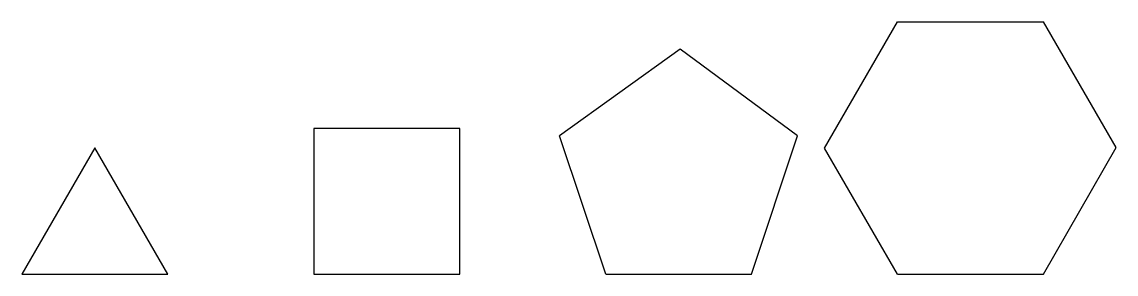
# Model space of a CAD drawing. Header units: millimetres. Extents: x 0 to 75, y 0 to 17.3.
import ezdxf

# ---------------------------------------------------------------- set-up
doc = ezdxf.new("R2010")
doc.units = ezdxf.units.MM

msp = doc.modelspace()

# ---------------------------------------------------------------- linework, layer by layer
for p, q in [((54.987, 8.653), (59.996, 17.307)), ((59.996, 17.307), (69.996, 17.307)), ((74.97, 8.677), (69.996, 17.307)), ((45.095, 15.424), (36.835, 9.486)), ((53.145, 9.492), (45.095, 15.424)), ((30, 10), (20, 10)), ((20, 10), (20, 0)), ((30, 0), (30, 10)), ((40, 0), (36.835, 9.486)), ((50, 0), (53.145, 9.492)), ((5.009, 8.665), (0, 0)), ((10, 0), (5.009, 8.665)), ((60, 0), (54.987, 8.653)), ((70, 0), (74.97, 8.677)), ((0, 0), (10, 0)), ((20, 0), (30, 0)), ((40, 0), (50, 0)), ((40, 0), (45, 0)), ((45, 0), (45, 0)), ((60, 0), (70, 0))]:
    msp.add_line(p, q)

doc.saveas('drawing.dxf')
